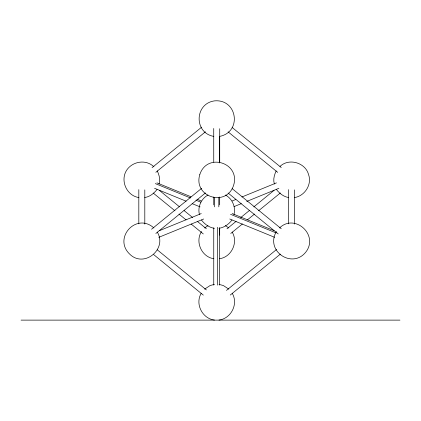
<?xml version="1.0" encoding="UTF-8"?>
<svg xmlns="http://www.w3.org/2000/svg" width="421" height="421" viewBox="0 0 421 421"><rect width="100%" height="100%" fill="white"/><g stroke="black" fill="none" stroke-linecap="round" stroke-linejoin="round"><path stroke-width="0.63" d="M159.059 184.045C160.554 179.656 159.159 174.983 157.291 170.931M233.971 214.631C236.06 207.216 232.287 198.586 225.435 195.028M201.48 231.503C194.907 241.896 201.627 256.963 213.826 258.736M201.243 293.263C194.834 303.825 202.269 318.608 214.447 320.065M276.155 170.931C274.292 174.983 272.892 179.656 274.392 184.045M276.392 231.503C264.63 251.642 293.8 270.219 306.883 250.606C317.734 233.65 294.232 213.494 279.539 227.966M157.054 189.439C154.023 193.444 149.765 196.76 144.708 197.57M231.971 220.025C228.824 224.246 224.282 227.519 218.999 228.314M152.07 167.642L201.675 127.137M155.844 172.3L205.448 131.799M151.565 229.219L201.675 188.303M155.844 233.466L205.448 192.965M226.987 228.808L236.097 221.367M240.654 217.646L249.258 210.621M253.81 206.9L274.06 190.371M230.761 233.466L242.401 223.961M247.464 219.83L254.547 214.042M258.599 210.737L280.365 192.965M226.477 290.385L276.592 249.469M230.25 295.047L280.365 254.131M279.991 166.448C288.869 157.764 305.425 162.638 308.535 174.494C312.229 184.382 304.82 196.002 294.532 197.57M204.627 227.966L208.011 225.609M204.627 289.132L210.116 285.527L214.447 284.38M208.011 195.028C201.159 198.586 197.386 207.216 199.475 214.631M159.401 230.671L201.254 213.584M232.192 200.954L235.828 199.47M241.896 196.991L276.471 182.877M158.796 237.323L203.68 218.999M234.013 206.616L241.291 203.643M246.748 201.417L278.897 188.292M219.62 136.399C242.301 132.02 237.344 98.693 214.447 100.882C194.439 103.661 193.849 133.031 213.826 136.399M219.62 258.736C231.513 257.01 238.46 242.412 232.203 232.097M218.999 320.065C231.176 318.608 238.612 303.825 232.203 293.263M21.05 320.118L399.95 320.118M288.743 197.57C283.68 196.76 279.428 193.444 276.392 189.439M138.914 197.57C126.716 195.797 119.996 180.73 126.563 170.337C132.404 161.29 146.082 158.985 153.907 166.8M214.447 228.314C209.163 227.519 204.622 224.246 201.48 220.025M218.999 284.38L223.33 285.527L228.824 289.132M156.975 182.877L190.945 196.744M197.012 199.222L201.254 200.954M232.192 213.584L274.045 230.671M155.317 183.603L190.497 197.965M195.96 200.196L200.812 202.175M230.534 214.31L276.029 232.881M154.549 188.292L186.093 201.17M192.155 203.643L200.043 206.864M229.766 218.999L274.65 237.323M225.435 225.609L228.824 227.966M153.907 227.966C136.351 212.052 112.844 238.139 129.71 254.142C144.04 268.393 167.595 249.011 157.291 232.097M232.171 127.489L281.27 167.579M228.103 131.862L277.707 172.363M232.171 188.655L281.27 228.745M228.103 193.029L278.213 233.944M159.28 190.308L179.53 206.837M184.088 210.558L192.692 217.583M197.244 221.304L206.358 228.745M153.191 193.029L174.957 210.8M179.004 214.105L186.093 219.894M191.15 224.025L203.301 233.944M157.259 249.821L206.358 289.911M153.697 254.61L203.301 295.11M294.632 189.876L294.632 224.077M288.643 189.634L288.643 223.835M219.72 128.71L219.72 162.911M219.694 196.991L219.694 204.88M219.694 227.903L219.694 235.134M219.594 136.483L219.594 162.79M219.594 227.903L219.594 285.122M218.825 197.654L218.825 206.864M217.494 227.245L217.494 285.122M214.621 197.654L214.621 206.864M213.731 128.468L213.752 162.132M213.752 196.991L213.752 204.88M213.752 227.903L213.752 285.122M144.803 189.876L144.803 224.077M138.814 189.634L138.814 223.835M199.822 174.494C192.855 196.917 226.33 207.642 233.623 185.282C240.596 162.859 207.121 152.139 199.822 174.494"/></g></svg>
